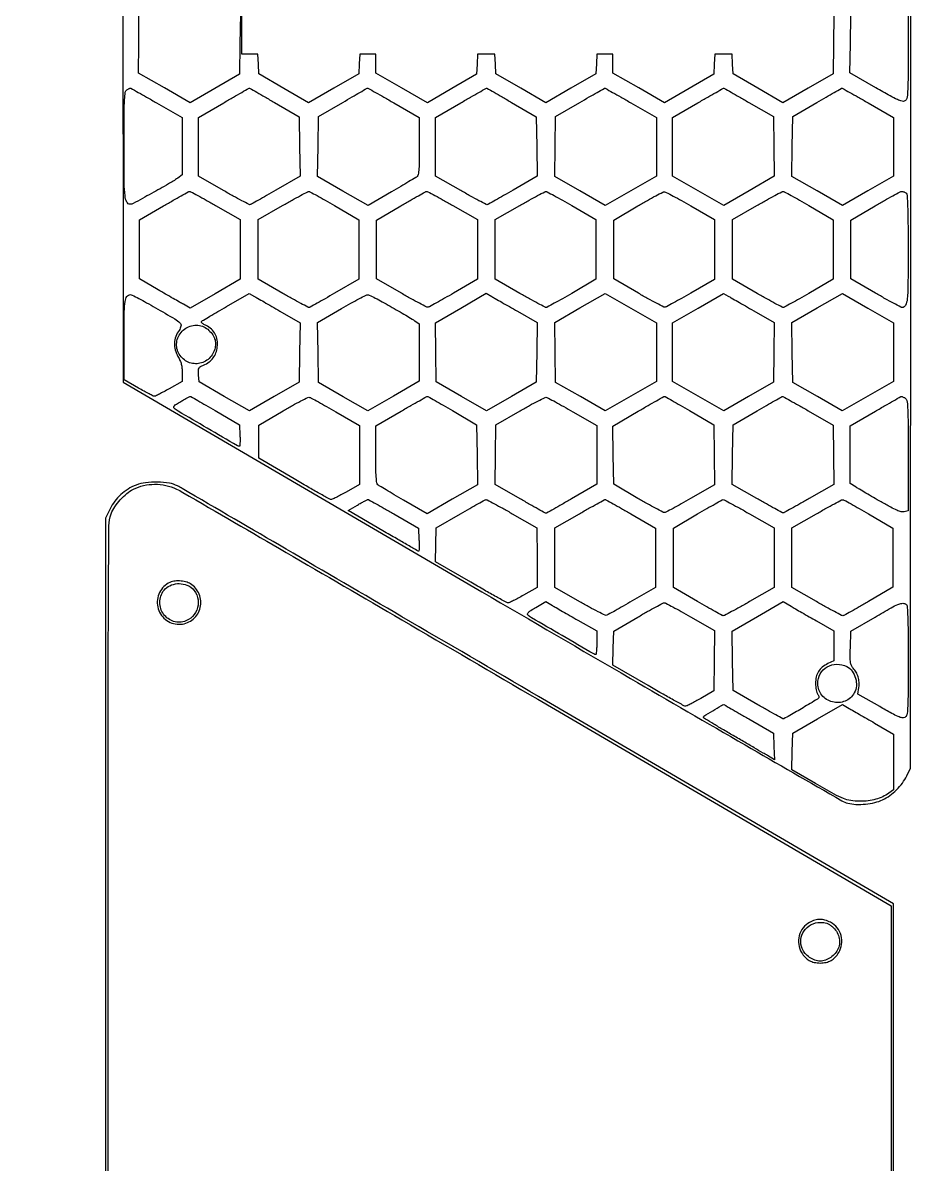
# Model space of a CAD drawing. Extents: x 59 to 2262, y 42 to 2281.
# Drawn here: x 1711 to 2262, y 560 to 1267 of the extents above; entities that cross this region are included whole.
import ezdxf

# ---------------------------------------------------------------- set-up
doc = ezdxf.new("R2010")
doc.units = 0

msp = doc.modelspace()

# ---------------------------------------------------------------- linework, layer by layer
for points in [[(1213.5, 403.312038), (1213.5, 710.124075), (1433.5, 838.63538, -0.000051), (1518.052554, 888.014647, -0.000083), (1589.705255, 929.834719, -0.000006), (1654.062521, 967.38144, -0.010615), (1656.3264, 968.638531, -0.068157), (1662.068174, 970.731553, -0.051009), (1668.767192, 971.481756, -0.049776), (1675.66489, 970.860127, -0.056512), (1682, 968.884797, -0.048691), (1686.067157, 966.596629, -0.035358), (1690.106852, 963.326845, -0.035143), (1693.67648, 959.490472, -0.045779), (1696.334734, 955.5), (1698.5, 951.5), (1698.5, 522)], [(1773.121941, 1586.478185, 0.00014), (1773.248391, 1351.918122), (1773.5, 1044.66176), (1995.850385, 914.820001, 0.000389), (2087.811419, 861.215142, 0.000831), (2158.958586, 819.975039, 0.000118), (2218.923648, 785.368403, 0.069238), (2222.655178, 783.856609, 0.052924), (2227.668088, 783.145445, 0.033256), (2233.589154, 783.330897, 0.033241), (2239.43889, 784.300486, 0.05252), (2244.235809, 785.973922, 0.047728), (2248.620663, 788.578442, 0.037515), (2252.827421, 792.167726, 0.037325), (2256.474421, 796.369538, 0.045665), (2259.18748, 800.805128), (2261.5, 805.5), (2261.772515, 1230, 0.000097), (2261.917815, 1555.00059, 0.003917)], [(1210.538741, 1498.469861, 0.000073), (1210.5, 1232), (1210.5, 805.5), (1213.279782, 799.839456, 0.086524), (1219.607984, 791.143822, 0.085307), (1228.534058, 785.051937, 0.085609), (1238.952968, 782.304046, 0.087991), (1249.585784, 783.247129, 0.06443), (1256.248939, 786.006921, 0.000806), (1296.189677, 809.033317, 0.000926), (1365.027673, 849.037877, 0.000062), (1562.5, 964.319621), (1698.5, 1043.737088), (1698.790515, 1350.618544, 0.000193)], [(2250.981657, 414.299221), (2250.963315, 721.5), (2030.864734, 850, 0.00006), (1946.219013, 899.404968, 0.000098), (1874.352895, 941.32037, 0.00001), (1810.030518, 978.817339, 0.009807), (1807.133077, 980.431047, 0.082848), (1802.027682, 982.14121, 0.033941), (1794.724977, 982.800596, 0.034024), (1787.230399, 982.45688, 0.065957), (1781.424322, 981.001683, 0.045206), (1776.399083, 978.463885, 0.046077), (1771.946304, 975.078243, 0.046333), (1768.210268, 970.953744, 0.046771), (1765.310949, 966.224247), (1762.5, 960.5), (1762.5, 533)], [(1764.08437, 211.660404, -0.000091), (1764.014781, 533.212487, -0.000061), (1764.039377, 814.100483, -0.001096), (1764.256159, 904.349162, -0.000997), (1764.594617, 955.715576, -0.087583), (1765.990437, 963.244894, -0.05664), (1768.180978, 967.544663, -0.03793), (1771.569464, 971.909175, -0.037809), (1775.597499, 975.731676, -0.054502), (1779.717502, 978.400134, -0.059509), (1786.068877, 980.696787, -0.055876), (1792.920961, 981.498375, -0.055125), (1799.868312, 980.763969, -0.054843), (1806.5, 978.529189, -0.023013), (1810.404896, 976.493137, -0.000041), (1874.3625, 939.299807, -0.000309), (1946.180999, 897.467856, -0.000191), (2030.5, 848.241722), (2249.5, 720.27532), (2249.5, 412.88766, -0.000097), (2249.462251, 217.388951, -0.001371)], [(1700.916635, 200.466339, 0.000098), (1700.771927, 526), (1700.5, 950.5), (1697.689051, 956.224247, 0.071552), (1692.849763, 963.30798, 0.074551), (1686.270135, 968.626262, 0.072506), (1678.253165, 971.886061, 0.062465), (1669.212487, 972.945616, 0.019989), (1666.262667, 972.803695, 0.017705), (1663.210729, 972.424994, 0.018375), (1660.416503, 971.871347, 0.037638), (1658.289388, 971.195616, 0.035725), (1655.01682, 969.597587, 0.000043), (1590.39916, 932.104337, 0.000391), (1518.115386, 890.079089, 0.000241), (1433.086496, 840.5), (1212.094216, 711.5), (1212.047108, 403.960099, 0.000131)]]:
    msp.add_lwpolyline(points, format="xyb")
for points in [[(1830.771722, 1281.534265), (1846.043443, 1272.813016), (1845.771722, 1254.224145), (1845.5, 1235.635274), (1830.20727, 1226.764521), (1814.91454, 1217.893769), (1798.95727, 1227.086423), (1783, 1236.279077), (1783.018727, 1254.389539), (1783.037454, 1272.5), (1798.768727, 1281.594162, -0.002254), (1804.835863, 1285.065136, -0.003659), (1810.025814, 1287.953345, -0.00067), (1814.61355, 1290.454643, -0.23053), (1815, 1290.471919, -0.026686), (1815.384299, 1290.280643, -0.000094), (1819.839193, 1287.757216, -0.000509), (1824.88136, 1284.893098, -0.000319)], [(2258.418213, 1289.393011, -0.281863), (2259.351778, 1288.177421, -0.015061), (2259.734074, 1283.111912, -0.010141), (2259.953857, 1274.29654, -0.001161), (2260, 1254.428195, -0.000901), (2259.960302, 1232.391813, -0.013152), (2259.727734, 1224.617593, -0.036148), (2259.211499, 1220.621531, -0.223268), (2258.00669, 1219.00358, -0.190734), (2256.296543, 1218.806985, -0.040688), (2253.424901, 1219.83514, -0.020946), (2248.800025, 1222.167193, -0.003345), (2239.984884, 1227.163174), (2223.956389, 1236.389555), (2224.228194, 1254.421587), (2224.5, 1272.453618), (2239.5, 1281.214896, -0.002444), (2249.507731, 1286.994846, -0.027715), (2253.5962, 1289.038037, -0.077547), (2256.149418, 1289.698805, -0.116742)], [(1794.086543, 1217.857663), (1810, 1208.715326), (1810, 1190.925757), (1810, 1173.136188), (1807.25, 1171.235461, -0.020839), (1801.480624, 1167.593347, -0.004289), (1790.994795, 1161.688632, -0.001339), (1779.636616, 1155.460002, -0.125382), (1777.831046, 1155, -0.283512), (1775.661243, 1156.337867, -0.090285), (1774.544676, 1160.139638, -0.024624), (1774.080966, 1168.360983, -0.001776), (1774, 1191.15031, -0.001079), (1774.044015, 1211.547227, -0.011494), (1774.270513, 1219.841095, -0.023124), (1774.709671, 1224.376435, -0.229037), (1775.75, 1225.919901, -0.006538), (1776.444828, 1226.312525, -0.008789), (1777.084797, 1226.648701, -0.006406), (1777.626245, 1226.912453, -0.087817), (1777.836543, 1226.969591, -0.151244), (1778.090214, 1226.915496, -0.000183), (1782.748804, 1224.305506, -0.001614), (1787.961161, 1221.360607, -0.00099)], [(1867.163226, 1218.099784), (1882.5, 1209.199568), (1882.771263, 1190.817913), (1883.042526, 1172.436257), (1868.05422, 1163.729114, -0.001253), (1862.243668, 1160.373046, -0.001932), (1857.20073, 1157.50303, -0.000604), (1852.816534, 1155.03728, -0.05819), (1852.153575, 1154.760986, -0.191508), (1851.483797, 1154.828062, -0.001722), (1846.920679, 1157.213495, -0.005576), (1841.674148, 1160.054445, -0.003534), (1835.620618, 1163.476443), (1820, 1172.452886), (1820, 1190.643029), (1820, 1208.833171), (1835.738041, 1217.916586, -0.000451), (1841.784924, 1221.399349, -0.000743), (1846.904493, 1224.331747, -0.000045), (1851.518073, 1226.964675, -0.130356), (1851.651267, 1227, -0.13092), (1851.784336, 1226.96455, -0.000047), (1856.280168, 1224.385562, -0.000765), (1861.270207, 1221.512299, -0.000464)], [(1941.134932, 1217.860461), (1957, 1208.720923), (1957, 1190.982906, -0.003618), (1956.93828, 1182.452953, -0.013016), (1956.71797, 1177.016291, -0.01368), (1956.373139, 1173.354358, -0.193331), (1955.75, 1172.222329, -0.035604), (1954.803219, 1171.554284, -0.001019), (1950.562599, 1169.005083, -0.002062), (1945.551573, 1166.034634, -0.001417), (1939.846083, 1162.705936), (1925.192166, 1154.212104), (1909.574398, 1163.209315), (1893.956629, 1172.206525), (1894.228314, 1190.784431), (1894.5, 1209.362336), (1909.5, 1218.132247, -0.000819), (1915.278383, 1221.497952, -0.001325), (1920.206824, 1224.340367, -0.00018), (1924.59661, 1226.854543, -0.098657), (1924.884932, 1226.951079, -0.160212), (1925.174527, 1226.89499, -0.000254), (1929.817154, 1224.30089, -0.00195), (1935.024717, 1221.360939, -0.001199)], [(2014.194366, 1218.11395), (2029.5, 1209.2279), (2029.771482, 1190.77266), (2030.042963, 1172.317419), (2015.082343, 1163.678996, -0.001222), (2009.281862, 1160.348615, -0.001882), (2004.24608, 1157.498714, -0.000596), (1999.870487, 1155.050984, -0.05585), (1999.20147, 1154.770287, -0.19334), (1998.525751, 1154.835554, -0.001767), (1993.959599, 1157.223147, -0.005671), (1988.707588, 1160.069647, -0.003595), (1982.649072, 1163.5), (1967.016926, 1172.5), (1967.008463, 1190.65923), (1967, 1208.81846), (1982.75, 1217.901776, -0.000467), (1988.802786, 1221.385001, -0.000768), (1993.930533, 1224.319057, -0.000051), (1998.546742, 1226.95039, -0.12049), (1998.694366, 1226.992546, -0.140482), (1998.841851, 1226.956328, -0.000062), (2003.327667, 1224.387533, -0.000906), (2008.311948, 1221.520474, -0.000551)], [(2088.149534, 1217.883105), (2104, 1208.766209), (2103.980343, 1190.633105), (2103.960686, 1172.5), (2088.102916, 1163.385275), (2072.245147, 1154.270549), (2056.600839, 1163.225311), (2040.956532, 1172.180074), (2041.228266, 1190.774062), (2041.5, 1209.368051), (2056.5, 1218.119686, -0.000786), (2062.279378, 1221.47946, -0.001268), (2067.211113, 1224.319428, -0.00018), (2071.599982, 1226.829886, -0.090132), (2071.899534, 1226.935661, -0.168255), (2072.200524, 1226.882839, -0.000288), (2076.83778, 1224.303012, -0.002122), (2082.043883, 1221.37378, -0.001305)], [(2161.188536, 1218.149655), (2176.5, 1209.299309), (2176.771495, 1190.804769), (2177.04299, 1172.31023), (2161.384289, 1163.280142), (2145.725589, 1154.250054), (2129.867311, 1163.375027), (2114.009034, 1172.5), (2114.004517, 1190.65923), (2114, 1208.81846), (2129.75, 1217.901776, -0.000452), (2135.802382, 1221.38501, -0.000743), (2140.92882, 1224.319057, -0.000048), (2145.545277, 1226.951532, -0.120233), (2145.688536, 1226.992546, -0.140345), (2145.831732, 1226.957602, -0.000058), (2150.319433, 1224.398021, -0.000878), (2155.304288, 1221.542497, -0.000534)], [(2235.149534, 1217.883105), (2251, 1208.766209), (2250.984427, 1190.633105), (2250.968854, 1172.5), (2235.113839, 1163.370242), (2219.258823, 1154.240484), (2203.607834, 1163.253073), (2187.956846, 1172.265662), (2188.228423, 1190.841877), (2188.5, 1209.418092), (2203.5, 1218.119656, -0.000665), (2209.279341, 1221.462017, -0.001072), (2214.211113, 1224.291394, -0.000154), (2218.598382, 1226.794114, -0.074636), (2218.899534, 1226.91061, -0.183502), (2219.202154, 1226.867083, -0.000317), (2223.83778, 1224.295654, -0.002305), (2229.043849, 1221.371997, -0.001417)], [(1830.723524, 1154.25), (1845.979962, 1145.5), (1845.979962, 1127), (1845.979962, 1108.5), (1830.446147, 1099.590495), (1814.912332, 1090.68099), (1810.706166, 1093.029381, -0.002564), (1808.375605, 1094.346303, -0.000553), (1804.357436, 1096.650002, -0.000577), (1799.71124, 1099.327741, -0.000552), (1795, 1102.057159), (1783.5, 1108.736546), (1783.5, 1127.01843), (1783.5, 1145.300315), (1798.5, 1154.071734, -0.002305), (1804.32024, 1157.439277, -0.003563), (1809.382666, 1160.289585, -0.001157), (1813.781426, 1162.711824, -0.105759), (1814.483543, 1162.921576, -0.141956), (1815.18902, 1162.776762, -0.001491), (1819.659748, 1160.406651, -0.004609), (1824.804822, 1157.598117, -0.002961)], [(1904.5, 1154.156473), (1919.5, 1145.399339), (1919.5, 1127), (1919.5, 1108.600661), (1904.5, 1099.843527, -0.002231), (1898.68585, 1096.483863, -0.003475), (1893.642937, 1093.646112, -0.001039), (1889.247635, 1091.224768, -0.113812), (1888.603614, 1091.043196, -0.134802), (1887.95671, 1091.187745, -0.001181), (1883.468061, 1093.583001, -0.003992), (1878.319462, 1096.399237, -0.002552), (1872.379635, 1099.75), (1857.052041, 1108.5), (1857.05332, 1127), (1857.054598, 1145.5), (1872.277299, 1154.227507, -0.002744), (1878.184164, 1157.571108, -0.004255), (1883.322082, 1160.385228, -0.001392), (1887.784994, 1162.764516, -0.127614), (1888.5, 1162.934311, -0.1195), (1889.212767, 1162.745789, -0.001334), (1893.6125, 1160.347281, -0.004047), (1898.678546, 1157.514385, -0.002615)], [(1977.735149, 1154.252896), (1993, 1145.505792), (1992.995603, 1127.002896), (1992.991206, 1108.5), (1978.277285, 1100, -0.001733), (1972.555562, 1096.721041, -0.002618), (1967.549212, 1093.909627, -0.001008), (1963.231827, 1091.526134, -0.062236), (1962.418288, 1091.202984, -0.183246), (1961.596146, 1091.292686, -0.002575), (1957.089764, 1093.617599, -0.006784), (1951.866789, 1096.437226, -0.004369), (1945.886607, 1099.840035), (1930.5, 1108.774102), (1930.5, 1127.001371), (1930.5, 1145.22864), (1945.5, 1154.03722, -0.002322), (1951.320358, 1157.418912, -0.003589), (1956.383137, 1160.280928, -0.001167), (1960.782249, 1162.712849, -0.106543), (1961.485149, 1162.9229, -0.141499), (1962.191731, 1162.77744, -0.001489), (1966.66496, 1160.40789, -0.004601), (1971.81311, 1157.599995, -0.002957)], [(2051.5, 1154.194227), (2066.5, 1145.482785), (2066.5, 1127), (2066.5, 1108.517215), (2051.5, 1099.805773, -0.002175), (2045.686658, 1096.463327, -0.003389), (2040.64628, 1093.639463, -0.001003), (2036.25172, 1091.227893, -0.112127), (2035.614995, 1091.047166, -0.136126), (2034.975646, 1091.188356, -0.001163), (2030.486783, 1093.584167, -0.003977), (2025.339967, 1096.399504, -0.00254), (2019.400025, 1099.75), (2004.070061, 1108.5), (2004.071248, 1127), (2004.072436, 1145.5), (2019.286218, 1154.224421, -0.00275), (2025.189664, 1157.566775, -0.004264), (2030.324702, 1160.379702, -0.001396), (2034.785027, 1162.757792, -0.127844), (2035.5, 1162.927255, -0.118734), (2036.213083, 1162.739128, -0.001329), (2040.6125, 1160.353023, -0.004029), (2045.678551, 1157.534686, -0.002604)], [(2125.25, 1154.043423), (2140, 1145.586845), (2140, 1127), (2140, 1108.413155), (2125.25, 1099.956577, -0.001625), (2119.516689, 1096.694223, -0.002461), (2114.505753, 1093.896871, -0.000926), (2110.180832, 1091.520771, -0.06003), (2109.386607, 1091.202984, -0.185337), (2108.584701, 1091.288159, -0.002476), (2104.080457, 1093.617599, -0.00667), (2098.864562, 1096.437178, -0.004286), (2092.886607, 1099.840035), (2077.5, 1108.774102), (2077.5, 1126.987973), (2077.5, 1145.201844), (2092.5, 1154.035516, -0.004932), (2098.356918, 1157.407365, -0.007423), (2103.534375, 1160.220073, -0.003495), (2107.965917, 1162.503687, -0.148906), (2109, 1162.684594, -0.089568), (2110.030005, 1162.364727, -0.002242), (2114.392187, 1160.070105, -0.004749), (2119.48923, 1157.297255, -0.003211)], [(2198.5, 1154.197764), (2213.5, 1145.444924), (2213.5, 1127), (2213.5, 1108.555076), (2198.5, 1099.802236, -0.002285), (2192.68663, 1096.445525, -0.003566), (2187.64628, 1093.613287, -0.001054), (2183.251371, 1091.196885, -0.118727), (2182.614995, 1091.024698, -0.130003), (2181.976073, 1091.174739, -0.001113), (2177.486783, 1093.577567, -0.003812), (2172.339944, 1096.397897, -0.002437), (2166.400025, 1099.75), (2151.070061, 1108.5), (2151.071248, 1127), (2151.072436, 1145.5), (2166.286218, 1154.224421, -0.002646), (2172.189642, 1157.568384, -0.004099), (2177.324702, 1160.386302, -0.00134), (2181.785277, 1162.771325, -0.12247), (2182.5, 1162.949723, -0.124606), (2183.212922, 1162.769922, -0.001387), (2187.6125, 1160.379199, -0.004205), (2192.678525, 1157.552486, -0.002715)], [(2258.8, 1161.8, -0.1851), (2259.423324, 1160.401729, -0.004704), (2259.732143, 1153.367857, -0.006841), (2259.942219, 1143.263345, -0.001776), (2260, 1127, -0.001803), (2259.919294, 1104.620424, -0.023209), (2259.471084, 1096.269799, -0.079284), (2258.430476, 1092.330642, -0.296858), (2256.386774, 1091, -0.122089), (2255.533588, 1091.211482, -0.001876), (2251.024756, 1093.614733, -0.004897), (2245.802379, 1096.489824, -0.003206), (2239.836774, 1099.901217), (2224.5, 1108.802434), (2224.5, 1127.002139), (2224.5, 1145.201844), (2239.5, 1154.01546, -0.003812), (2245.360256, 1157.398966, -0.005657), (2250.549063, 1160.265181, -0.00269), (2254.990372, 1162.6226, -0.107288), (2256.05, 1162.914538, -0.067818), (2256.731226, 1162.859685, -0.042345), (2257.497188, 1162.622396, -0.041815), (2258.226731, 1162.253063, -0.058361)], [(1793.428667, 1090.900054, -0.002529), (1805.419088, 1083.916967, -0.058095), (1808.577357, 1081.523566, -0.254355), (1809.218498, 1079.508896, -0.112115), (1808.059659, 1076.866823, 0.070573), (1805.996092, 1073.050812, 0.078342), (1805.170625, 1068.945965, 0.077237), (1805.644248, 1064.738058, 0.066055), (1807.375598, 1060.622063, -0.027461), (1808.627075, 1058.189664, -0.040579), (1809.425104, 1055.927629, -0.039697), (1809.85828, 1053.529374, -0.024841), (1810, 1050.678561), (1810, 1045.213262), (1801.869165, 1040.606631, -0.004863), (1798.681904, 1038.841573, -0.007085), (1795.835862, 1037.353198, -0.003853), (1793.413427, 1036.153087, -0.113551), (1792.748029, 1036, -0.116889), (1792.075977, 1036.159288, -0.003366), (1789.440463, 1037.505262, -0.006634), (1786.352885, 1039.160774, -0.004499), (1782.878864, 1041.124296), (1774, 1046.248591), (1774, 1071.424296, -0.002713), (1774.091692, 1088.322163, -0.032233), (1774.583993, 1094.848056, -0.114384), (1775.747177, 1097.869241, -0.248828), (1777.878667, 1099, -0.117547), (1778.889417, 1098.759049, -0.003046), (1783.056429, 1096.620641, -0.006287), (1787.929441, 1094.00389, -0.004235)], [(1870.515301, 1088.833352), (1883.042631, 1081.592157), (1882.771315, 1063.196294), (1882.5, 1044.800432), (1867.083128, 1035.853729), (1851.666257, 1026.907026), (1836.083128, 1035.887105), (1820.5, 1044.867184), (1820.196667, 1049.397888, -0.016843), (1820.104788, 1052.167005, -0.117367), (1820.416857, 1053.475148, -0.145538), (1821.258367, 1054.366052, -0.030569), (1823.196667, 1055.335417, 0.05625), (1826.612232, 1057.268422, 0.07331), (1829.178501, 1059.775542, 0.074466), (1830.884458, 1062.883197, 0.060358), (1831.762721, 1066.587219, 0.063141), (1831.703238, 1070.874612, 0.085899), (1830.520417, 1074.549884, 0.087933), (1828.199106, 1077.552269, 0.069556), (1824.802344, 1079.867829, -0.015754), (1823.005943, 1080.828208, -0.073688), (1822.088848, 1081.554138, -0.21173), (1821.884233, 1082.138482, -0.234086), (1822.190291, 1082.648639, -0.009587), (1823.14287, 1083.234459, -0.000278), (1827.227773, 1085.636852, -0.000561), (1832.040773, 1088.456584, -0.000386), (1837.5, 1091.641035), (1851.5, 1099.792955), (1854.743985, 1097.933752, -0.000643), (1856.688544, 1096.815955, -0.000089), (1860.714953, 1094.493588, -0.000102), (1865.481151, 1091.742085, -0.000087)], [(1938.962113, 1091.827959, -0.001777), (1943.964279, 1088.942931, -0.002166), (1948.624808, 1086.205739, -0.001816), (1952.525926, 1083.872574, -0.015249), (1954.25, 1082.759865), (1957, 1080.863812), (1957, 1063.071444), (1957, 1045.279077), (1941.04273, 1036.086423), (1925.08546, 1026.893769), (1909.79273, 1035.764521), (1894.5, 1044.635274), (1894.228281, 1063.223475), (1893.956562, 1081.811676), (1908.728281, 1090.351536, -0.003741), (1914.494798, 1093.627963, -0.005581), (1919.590303, 1096.398764, -0.002572), (1923.956581, 1098.681583, -0.110314), (1924.962113, 1098.945699, -0.12363), (1925.950306, 1098.73622, -0.003863), (1929.677734, 1096.877262, -0.007326), (1934.051878, 1094.57214, -0.004986)], [(2017.771576, 1088.74024), (2030.043152, 1081.733989), (2029.771576, 1063.253044), (2029.5, 1044.7721), (2014.117954, 1035.841682), (1998.735908, 1026.911264), (1983.117954, 1035.903833), (1967.5, 1044.896401), (1967.245688, 1063.1982), (1966.991375, 1081.5), (1982.745688, 1090.656638), (1998.5, 1099.813275), (2002, 1097.779883, 0.001263), (2004.05453, 1096.593193, 0.000202), (2008.076651, 1094.285714, 0.000224), (2012.816678, 1091.571732, 0.000196)], [(2164.271514, 1089.042095), (2177.043028, 1081.700147), (2176.771514, 1063.200419), (2176.5, 1044.700691), (2161.154253, 1035.830526), (2145.808505, 1026.960362), (2129.904253, 1036.05475), (2114, 1045.149139), (2114.014918, 1063.324569), (2114.029837, 1081.5), (2129.764918, 1090.628448), (2145.5, 1099.756897), (2148.5, 1098.07047, -0.001739), (2150.336458, 1097.029698, -0.00021), (2154.370382, 1094.722734, -0.00025), (2159.161607, 1091.976828, -0.000206)], [(1825.793567, 1077.520248, -0.053799), (1828.486771, 1074.708093, -0.079492), (1830.114404, 1071.712018, -0.085314), (1830.658032, 1068.521814, -0.072543), (1830.15959, 1065.138326, -0.148955), (1826.006171, 1058.892357, -0.157872), (1819.171846, 1056.201621, -0.159507), (1812.11067, 1058.038045, -0.152217), (1807.342035, 1063.723821, -0.174754), (1806.967685, 1071.239798, -0.15946), (1811.442007, 1077.607555, -0.160912), (1818.779723, 1080.063217, -0.177676)], [(1830.5, 1027.135612), (1845.5, 1018.369067), (1845.79569, 1011.684533, -0.008666), (1845.864587, 1009.121448, -0.014457), (1845.822785, 1006.963582, -0.008127), (1845.710036, 1005.218892, -0.390744), (1845.472706, 1005, -0.13247), (1844.221429, 1005.337435, -0.000243), (1825.552826, 1016.208072, -0.000545), (1807.505637, 1026.755008, -0.055041), (1805.166478, 1028.496391, -0.202876), (1804.815489, 1029.281158, -0.19327), (1805.125298, 1030.100299, -0.065224), (1806.372123, 1031.144353, -0.009783), (1809.166478, 1032.847175, -0.004156), (1811.246618, 1034.036556, -0.006268), (1813.080153, 1035.034806, -0.002777), (1814.653761, 1035.854993, -0.132922), (1815, 1035.929018, -0.115761), (1815.370325, 1035.820857, -0.000345), (1819.759375, 1033.334875, -0.00198), (1824.71357, 1030.498284, -0.001234)], [(1905.25, 1026.348452), (1920, 1017.814338), (1920, 999.586094), (1920, 981.35785), (1911.664234, 976.678925, -0.00498), (1908.394532, 974.886206, -0.007223), (1905.470142, 973.374434, -0.004018), (1902.98333, 972.15892, -0.112116), (1902.283507, 972, -0.127135), (1901.52242, 972.196701, -0.000751), (1895.121404, 975.754756, -0.003078), (1887.82773, 979.882428, -0.001947), (1879.369273, 984.782147), (1857.5, 997.564294), (1857.5, 1007.883069), (1857.5, 1018.201844), (1872.5, 1027.014637, -0.006264), (1878.357128, 1030.35782, -0.009529), (1883.534375, 1033.099895, -0.004711), (1887.948419, 1035.279123, -0.190841), (1889, 1035.354997, -0.048963), (1890.039876, 1034.911702, -0.001321), (1894.392188, 1032.514446, -0.002736), (1899.489441, 1029.652726, -0.00187)], [(1977.5, 1027.132247), (1992.5, 1018.362336), (1992.771686, 999.784431), (1993.043371, 981.206525), (1977.459857, 972.229048), (1961.876343, 963.251571), (1947.188171, 971.72173, -0.001453), (1941.469557, 975.041643, -0.002115), (1936.447463, 978.005314, -0.001046), (1932.198006, 980.549386, -0.036515), (1931.25, 981.218389, -0.192842), (1930.626997, 982.352704, -0.013681), (1930.282091, 986.015504, -0.013012), (1930.061745, 991.452499, -0.00362), (1930, 999.979726), (1930, 1017.714562), (1945.75, 1026.831567, -0.001391), (1951.824069, 1030.325057, -0.002241), (1957.020312, 1033.263634, -0.000374), (1961.628464, 1035.837917, -0.139668), (1962, 1035.925365, -0.1176), (1962.370271, 1035.818689, -0.00035), (1966.759375, 1033.332814, -0.002008), (1971.713566, 1030.495949, -0.001251)], [(2052.25, 1026.348452), (2067, 1017.814338), (2067, 999.633612), (2067, 981.452886), (2051.431241, 972.476443, -0.00099), (2045.435019, 969.035016, -0.001606), (2040.324037, 966.13683, -0.000208), (2035.766994, 963.574565, -0.128651), (2035.481995, 963.5, -0.128126), (2035.196851, 963.574289, -0.000208), (2030.638961, 966.124648, -0.001602), (2025.526885, 969.009445, -0.000987), (2019.529369, 972.434972), (2003.95723, 981.369943), (2004.228615, 999.795981), (2004.5, 1018.222018), (2019.5, 1027.005267, -0.006171), (2025.357109, 1030.338519, -0.009378), (2030.534375, 1033.075374, -0.00462), (2034.949709, 1035.253567, -0.187743), (2036, 1035.33554, -0.051639), (2037.038825, 1034.900658, -0.001384), (2041.392188, 1032.50873, -0.002873), (2046.489426, 1029.651324, -0.001962)], [(2124.5, 1027.157472), (2139.5, 1018.401337), (2139.771678, 999.806052), (2140.043356, 981.210766), (2125.181995, 972.605383, -0.00388), (2119.384729, 969.30831, -0.005827), (2114.271878, 966.530432, -0.002601), (2109.884965, 964.241878, -0.121065), (2108.910317, 964.008855, -0.118943), (2107.935357, 964.2506, -0.002507), (2103.508031, 966.58282, -0.005671), (2098.35041, 969.408461, -0.003774), (2092.5, 972.758855), (2077.5, 981.5), (2077.228273, 999.534857), (2076.956546, 1017.569714), (2092.728273, 1026.757782, -0.001362), (2098.810668, 1030.279023, -0.002193), (2104.01393, 1033.242119, -0.000365), (2108.628807, 1035.838972, -0.136858), (2109, 1035.929728, -0.12092), (2109.370277, 1035.826093, -0.000359), (2113.759375, 1033.346228, -0.00206), (2118.713557, 1030.515387, -0.001283)], [(2198.022006, 1027.084814), (2213.5, 1018.169629), (2213.771247, 999.80742), (2214.042493, 981.445212), (2198.771247, 972.640305, -0.002647), (2192.845784, 969.265548, -0.004103), (2187.692179, 966.421839, -0.001336), (2183.214606, 964.014319, -0.123286), (2182.5, 963.835398, -0.123286), (2181.785394, 964.014319, -0.001336), (2177.307821, 966.421839, -0.004103), (2172.154216, 969.265548, -0.002647), (2166.228753, 972.640305), (2150.957507, 981.445212), (2151.228753, 999.833615), (2151.5, 1018.222018), (2166.5, 1027.007515, -0.000939), (2172.287868, 1030.382884, -0.0015), (2177.247089, 1033.242674, -0.000276), (2181.633584, 1035.751477, -0.08099), (2182.022006, 1035.896506, -0.176032), (2182.412607, 1035.836365, -0.000535), (2186.937333, 1033.350763, -0.002959), (2192.050602, 1030.495165, -0.001835)], [(2258.065741, 1034.964816, -0.227544), (2259.232478, 1033.371076, -0.032511), (2259.728448, 1029.239103, -0.012686), (2259.959433, 1021.301052, -0.00093), (2260, 999.483868), (2260, 965.038104), (2257.530204, 964.418225, -0.128383), (2255.748425, 964.435088, -0.035449), (2253.082249, 965.365331, -0.022575), (2249.243076, 967.227967, -0.005953), (2243.280204, 970.553642, -0.001197), (2238.495159, 973.312842, -0.001304), (2233.858873, 976.017255, -0.001221), (2229.900924, 978.35286, -0.006447), (2227.75, 979.667014), (2224, 982.025089), (2224, 999.82918), (2224, 1017.633271), (2239.75, 1026.76778, -0.000597), (2245.811152, 1030.273391, -0.000972), (2250.966187, 1033.233378, -0.000105), (2255.57711, 1035.867754, -0.091592), (2255.815741, 1035.951145, -0.13463), (2256.020742, 1035.927645, -0.007839), (2256.606922, 1035.681563, -0.011432), (2257.30178, 1035.357826, -0.008134)], [(1941.188536, 963.152679), (1956.5, 954.305358), (1956.79381, 947.152679, -0.006291), (1956.871918, 944.410021, -0.010504), (1956.860099, 942.101099, -0.004369), (1956.793032, 940.178194, -0.4015), (1956.606893, 940, -0.130295), (1956.246368, 940.095572, -0.000173), (1949.901937, 943.716409, -0.001471), (1942.799108, 947.801097, -0.000904), (1934.456572, 952.651603), (1912.786976, 965.303207), (1918.643488, 968.63909, -0.004558), (1920.937454, 969.918186, -0.006665), (1922.981907, 970.998733, -0.003523), (1924.724055, 971.874569, -0.110601), (1925.188536, 971.987487, -0.130718), (1925.692301, 971.863251, -0.00069), (1930.172558, 969.397424, -0.002981), (1935.269474, 966.543243, -0.001879)], [(2014.620365, 963.25), (2029.947959, 954.5), (2029.967381, 936), (2029.986804, 917.5), (2021.608982, 912.75, -0.005696), (2018.312339, 910.930206, -0.008115), (2015.340662, 909.395313, -0.004947), (2012.82093, 908.176144, -0.110636), (2012.03462, 908, -0.125704), (2011.169502, 908.22099, -0.00096), (2004.750563, 911.745312, -0.00348), (1997.406598, 915.86282, -0.002218), (1988.918077, 920.75), (1966.998074, 933.5), (1967.249037, 943.952045), (1967.5, 954.404091), (1982.5, 963.158849, -0.00223), (1988.31415, 966.517602, -0.003474), (1993.357063, 969.354586, -0.001039), (1997.752349, 971.775267, -0.113783), (1998.396386, 971.956804, -0.134802), (1999.04329, 971.812255, -0.001181), (2003.531939, 969.416999, -0.003992), (2008.680538, 966.600763, -0.002552)], [(2088.188536, 963.148656), (2103.5, 954.297313), (2103.5, 935.961113), (2103.5, 917.624914), (2089, 909.219787, -0.001038), (2083.351049, 905.960942, -0.001537), (2078.383821, 903.129374, -0.000678), (2074.130842, 900.729863, -0.030636), (2073.221517, 900.289411, -0.212253), (2072.294053, 900.315836, -0.00389), (2067.776773, 902.523405, -0.008876), (2062.499994, 905.271179, -0.005724), (2056.481536, 908.632081), (2041.020038, 917.5), (2041.022066, 936), (2041.024094, 954.5), (2056.258655, 963.25, -0.001834), (2062.148449, 966.604139, -0.002907), (2067.221318, 969.429688, -0.000679), (2071.678985, 971.870847, -0.12557), (2072.185145, 972, -0.126294), (2072.691128, 971.870123, -0.000674), (2077.171561, 969.399918, -0.002903), (2082.269251, 966.541651, -0.001831)], [(2161.611705, 963.25), (2176.980952, 954.5), (2176.976947, 936), (2176.972942, 917.5), (2161.682176, 908.75, -0.00269), (2155.753007, 905.399307, -0.004193), (2150.605272, 902.583001, -0.001303), (2146.125386, 900.195675, -0.133957), (2145.445705, 900.043196, -0.114002), (2144.768824, 900.232475, -0.001151), (2140.371551, 902.646112, -0.003669), (2135.317614, 905.483931, -0.002364), (2129.5, 908.843527), (2114.5, 917.600661), (2114.5, 935.980499), (2114.5, 954.360337), (2129.5, 963.131247, -0.002138), (2135.312379, 966.496637, -0.003336), (2140.349673, 969.340074, -0.000972), (2144.744114, 971.770946, -0.112277), (2145.371229, 971.951079, -0.136698), (2146.001577, 971.813018, -0.00113), (2150.50125, 969.415317, -0.003924), (2155.657667, 966.600391, -0.002503)], [(2235.5, 963.118689), (2250.5, 954.366056), (2250.5, 936.002859), (2250.5, 917.639663), (2235.5, 908.868753, -0.002442), (2229.67973, 905.503517, -0.003779), (2224.617334, 902.659926, -0.001227), (2220.21831, 900.246576, -0.112882), (2219.516457, 900.048921, -0.134781), (2218.811745, 900.205214, -0.001416), (2214.340252, 902.584683, -0.004392), (2209.195149, 905.399772, -0.002825), (2203.276476, 908.75), (2188.020038, 917.5), (2188.025246, 936), (2188.030455, 954.5), (2203.265228, 963.240714, -0.002901), (2209.176755, 966.58692, -0.004505), (2214.318536, 969.397672, -0.001477), (2218.784354, 971.769964, -0.135915), (2219.5, 971.926375, -0.111259), (2220.212857, 971.724008, -0.00125), (2224.6125, 969.316408, -0.003794), (2229.678581, 966.477335, -0.002455)], [(1802.415186, 920.630829, 0.173101), (1795.963737, 914.405044, 0.169789), (1794.846734, 905.444711, 0.169798), (1799.556563, 897.740986, 0.173116), (1808, 894.727273, 0.156609), (1816.023282, 897.303497, 0.160683), (1820.946897, 904.045529, 0.160003), (1820.903423, 912.41675, 0.155272), (1815.913425, 919.252152, 0.078856), (1812.992867, 920.753129, 0.053943), (1809.338462, 921.530379, 0.053879), (1805.596577, 921.50842, 0.077976)], [(1814.032733, 918.483073, -0.146483), (1818.332813, 914.328859, -0.129526), (1819.903248, 908.28297, -0.125751), (1818.302596, 902.108917, -0.134139), (1813.960167, 897.635541, -0.16775), (1806.573799, 896.12934, -0.164551), (1799.762536, 899.48217, -0.159928), (1796.260899, 906.375294, -0.15884), (1797.512571, 914.024309, -0.112034), (1800.376935, 917.422335, -0.096209), (1804.584067, 919.48294, -0.092355), (1809.411442, 919.867182, -0.093393)], [(2055.25, 897.304576), (2067, 890.623211), (2067, 883.311606, -0.008399), (2066.952903, 880.508175, -0.01393), (2066.807661, 878.147784, -0.007548), (2066.606919, 876.232145, -0.379628), (2066.34523, 876, -0.132069), (2065.14825, 876.321781, -0.000202), (2045.561294, 887.683714, -0.000479), (2026.636272, 898.696165, -0.051786), (2024.250936, 900.440625, -0.285787), (2024.035375, 901.192696, -0.134388), (2024.580555, 902.092435, -0.049346), (2026.149418, 903.310638, -0.009372), (2029.250936, 905.181957), (2035.5, 908.794358), (2039.5, 906.39015, 0.003731), (2041.757042, 905.056375, 0.000759), (2045.776562, 902.729527, 0.0008), (2050.458184, 900.038853, 0.00075)], [(2125.134577, 899.389409), (2140.043317, 890.778818), (2139.771659, 872.181938), (2139.5, 853.585058), (2131.5, 848.828437, -0.007009), (2128.330887, 847.00379, -0.009624), (2125.427798, 845.458526, -0.00675), (2122.971068, 844.252366, -0.10486), (2122.062717, 844.035908, -0.130256), (2121.03642, 844.280624, -0.001413), (2114.630861, 847.746419, -0.004325), (2107.257542, 851.845911, -0.002788), (2098.781095, 856.717859), (2076.936756, 869.435718), (2077.218378, 879.946), (2077.5, 890.456281), (2092.5, 899.216228, -0.003636), (2098.347057, 902.574108, -0.005483), (2103.494107, 905.40644, -0.002356), (2107.917585, 907.751023, -0.11904), (2108.862918, 907.988087, -0.121871), (2109.808688, 907.762842, -0.002448), (2114.204922, 905.46714, -0.005653), (2119.3225, 902.688322, -0.003749)], [(2203.25, 896.770296), (2214, 890.591946), (2214, 881.378331), (2214, 872.164716), (2210.314534, 870.332358, 0.054726), (2206.835805, 868.09899, 0.082535), (2204.4497, 865.411267, 0.083431), (2203.077655, 862.118895, 0.057155), (2202.615385, 858.088122, 0.023546), (2202.709451, 856.091718, 0.025305), (2202.990914, 854.161055, 0.025944), (2203.39983, 852.540989, 0.09872), (2203.893782, 851.627985, -0.04855), (2204.340074, 850.969585, -0.055604), (2204.627281, 850.266049, -0.063894), (2204.723568, 849.624075, -0.144707), (2204.595602, 849.154687, -0.119663), (2203.780657, 848.350059, -0.000745), (2194.866481, 843.014572, -0.002632), (2186.65398, 838.17409, -0.022982), (2182.904342, 836.21544, -0.235866), (2182.433573, 836.228553, -0.001076), (2177.949659, 838.63906, -0.004693), (2172.842884, 841.460838, -0.002908), (2166.896321, 844.865656), (2151.5, 853.800432), (2151.228792, 872.167088), (2150.957584, 890.533744), (2166.716197, 899.651512), (2182.47481, 908.769281), (2187.487405, 905.858964, 0.000581), (2190.120522, 904.334264, 0.000169), (2194.185363, 901.988661, 0.000169), (2198.766671, 899.349161, 0.000181)], [(2258.418213, 907.393011, -0.281863), (2259.351778, 906.177421, -0.015061), (2259.734074, 901.111912, -0.010141), (2259.953857, 892.29654, -0.001161), (2260, 872.428195, -0.000883), (2259.960794, 850.237686, -0.013402), (2259.727353, 842.544959, -0.038244), (2259.199475, 838.617012, -0.220828), (2257.972612, 836.985343, -0.174941), (2256.321954, 836.744271, -0.051513), (2253.842869, 837.522817, -0.024892), (2249.898803, 839.462191, -0.003964), (2242.405257, 843.700159), (2228.86529, 851.5), (2229.469585, 855.58774, 0.051995), (2229.612769, 858.92545, 0.057061), (2229.048976, 862.11378, 0.05817), (2227.793858, 865.039671, 0.057869), (2225.896786, 867.603412, -0.0836), (2224.851372, 869.178897, -0.071354), (2224.306493, 871.098591, -0.035011), (2224.113303, 874.108278, -0.005431), (2224.213399, 880.081719), (2224.5, 890.456614), (2239.5, 899.216394, -0.002444), (2249.507814, 904.995402, -0.027713), (2253.596282, 907.038234, -0.077541), (2256.149471, 907.698847, -0.116732)], [(2222.032733, 868.483073, -0.116216), (2225.349335, 865.640168, -0.088927), (2227.448358, 861.331986, -0.087736), (2227.937117, 856.507237, -0.108559), (2226.647139, 852.189756, -0.171377), (2220.93479, 847.13163, -0.15997), (2213.127977, 846.599777, -0.160667), (2206.54938, 850.796443, -0.172775), (2204, 857.953952, -0.128076), (2205.566877, 863.970587, -0.133987), (2209.852431, 868.33817, -0.1315), (2215.831499, 869.973565, -0.121274)], [(2161.194366, 836.11639), (2176.5, 827.23278), (2176.791761, 819.034807), (2177.083521, 810.836835), (2172.791761, 813.413438, 0.002914), (2170.176165, 814.963069, 0.000375), (2164.55164, 818.245564, 0.000438), (2157.871178, 822.129752, 0.000366), (2150.767015, 826.245021, -0.002568), (2143.967186, 830.224095, -0.004174), (2138.238096, 833.681123, -0.000821), (2133.244183, 836.762993, -0.252792), (2133.017015, 837.158804, -0.265982), (2133.303817, 837.691226, -0.001207), (2138.921801, 841.16935, -0.002686), (2144.299977, 844.441353, -0.091181), (2145.694366, 844.965139, -0.175751), (2145.842916, 844.939566, -0.000077), (2150.327667, 842.380199, -0.001113), (2155.311907, 839.520031, -0.000676)], [(2239.25, 833.505289), (2251, 826.735952), (2251, 809.43607), (2251, 792.136188), (2248.06607, 790.047046, -0.046296), (2244.278741, 787.847018, -0.040884), (2239.992179, 786.272561, -0.038508), (2235.255108, 785.345289, -0.031964), (2230.124273, 785.076078, -0.032537), (2224.404233, 785.514723, -0.059215), (2219.881023, 786.717413, -0.032628), (2214.246205, 789.39366, -0.004204), (2202.628583, 796), (2187.969099, 804.5), (2188.234549, 815.893997), (2188.5, 827.287995), (2203.911783, 836.144208), (2219.323567, 845.000421), (2223.411783, 842.637524, 0.000215), (2225.704622, 841.31363, 0.000044), (2229.750649, 838.980235, 0.000047), (2234.45171, 836.27021, 0.000044)], [(2198.885622, 710.001493, 0.109985), (2194.926886, 706.63136, 0.097472), (2192.55872, 701.755307, 0.09654), (2192.202217, 696.304084, 0.105481), (2193.955997, 691.304334, 0.052599), (2196.19651, 688.373241, 0.075678), (2198.768461, 686.36898, 0.075587), (2201.822756, 685.219261, 0.052331), (2205.5, 684.833333, 0.052331), (2209.177244, 685.219261, 0.075587), (2212.231539, 686.36898, 0.075678), (2214.80349, 688.373241, 0.052599), (2217.044003, 691.304334, 0.105277), (2218.822036, 696.36666, 0.099248), (2218.439799, 701.829183, 0.099987), (2215.98882, 706.690076, 0.108604), (2211.902227, 710.04988, 0.046291), (2208.48268, 711.412627, 0.072735), (2205.356959, 711.857881, 0.073216), (2202.249428, 711.388581, 0.047564)], [(2212.905213, 707.426304, -0.070407), (2215.560629, 704.46331, -0.080877), (2217.138478, 701.011258, -0.083681), (2217.508459, 697.336616, -0.082475), (2216.657965, 693.723821, -0.079235), (2214.832962, 690.773173, -0.063511), (2212.050626, 688.273739, -0.064377), (2208.774456, 686.582851, -0.08719), (2205.5, 686.007476, -0.08719), (2202.225544, 686.582851, -0.064377), (2198.949374, 688.273739, -0.063511), (2196.167038, 690.773173, -0.079235), (2194.342035, 693.723821, -0.127493), (2193.537138, 699.347506, -0.122989), (2195.543432, 704.739642, -0.121405), (2199.877629, 708.604472, -0.12225), (2205.5, 710, -0.031866), (2207.721149, 709.858299, -0.051814), (2209.55934, 709.426044, -0.053768), (2211.221496, 708.639624, -0.037555)]]:
    msp.add_lwpolyline(points, format="xyb", close=True)
msp.add_lwpolyline([(2214.042416, 1272.533744), (2213.771208, 1254.175994), (2213.5, 1235.818243), (2197.953058, 1226.881488), (2182.406115, 1217.944732), (2166.953058, 1226.861339), (2151.5, 1235.777946), (2151.202283, 1241.888973), (2150.904565, 1248), (2145.5, 1248), (2140.095435, 1248), (2139.797717, 1241.793888), (2139.5, 1235.587775), (2124.242067, 1226.748726), (2108.984133, 1217.909677), (2092.992067, 1227.097176), (2077, 1236.284674), (2077, 1242.142337), (2077, 1248), (2072.047717, 1248), (2067.095435, 1248), (2066.797717, 1241.93517), (2066.5, 1235.87034), (2050.916872, 1226.888683), (2035.333743, 1217.907026), (2019.916872, 1226.8499), (2004.5, 1235.792774), (2004.202283, 1241.896387), (2003.904565, 1248), (1998.5, 1248), (1993.095435, 1248), (1992.797717, 1241.813882), (1992.5, 1235.627763), (1977.231473, 1226.774806), (1961.962946, 1217.92185), (1945.981473, 1227.103262), (1930, 1236.284674), (1930, 1242.142337), (1930, 1248), (1925.047717, 1248), (1920.095435, 1248), (1919.797717, 1241.93517), (1919.5, 1235.87034), (1903.90123, 1226.879663), (1888.302461, 1217.888986), (1872.90123, 1226.826725), (1857.5, 1235.764465), (1857.202283, 1241.882233), (1856.904565, 1248), (1851.952283, 1248), (1847, 1248), (1846.964291, 1266.25), (1846.928583, 1284.5)])
for points in [[(2103.980343, 1063.366895), (2104, 1045.233791), (2088.079155, 1036.076415), (2072.158311, 1026.919039), (2056.829155, 1035.775716), (2041.5, 1044.632392), (2041.228423, 1063.183365), (2040.956846, 1081.734338), (2056.591378, 1090.73745), (2072.22591, 1099.740563), (2088.093298, 1090.620281), (2103.960686, 1081.5)], [(2250.984427, 1063.324569), (2251, 1045.149139), (2235.069436, 1036.039705), (2219.138872, 1026.930271), (2203.819436, 1035.781332), (2188.5, 1044.632392), (2188.228423, 1063.183365), (2187.956846, 1081.734338), (2203.607834, 1090.746927), (2219.258823, 1099.759516), (2235.113839, 1090.629758), (2250.968854, 1081.5)]]:
    msp.add_lwpolyline(points, close=True)

doc.saveas('drawing.dxf')
